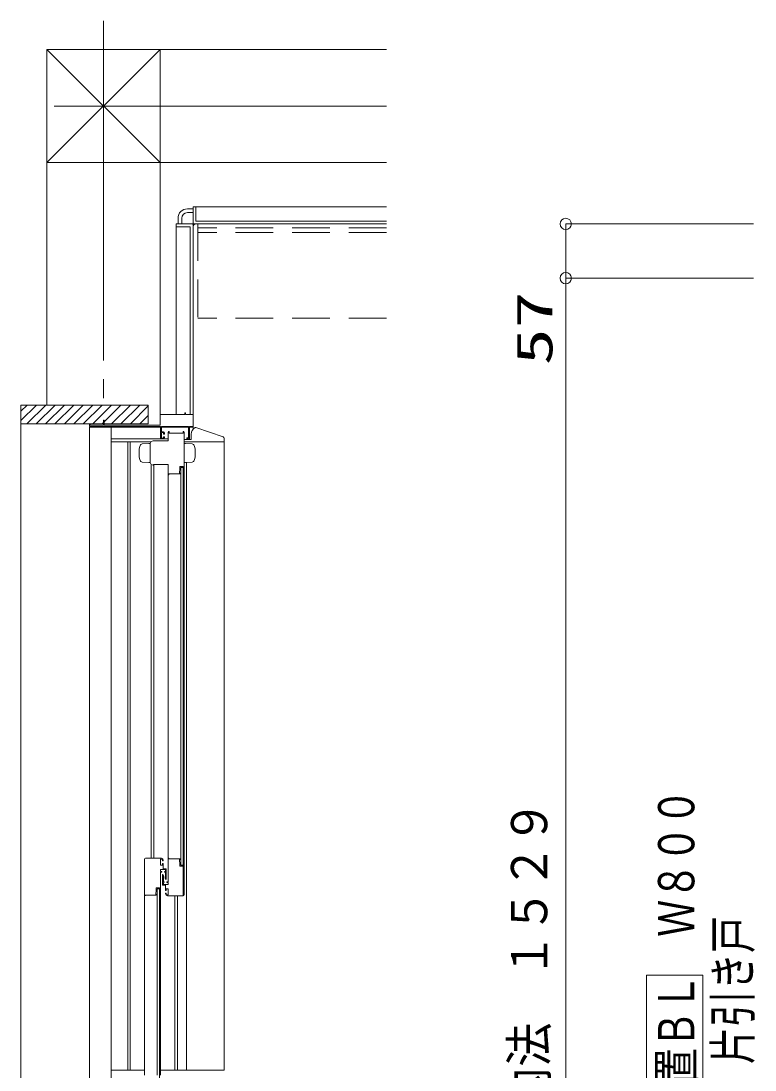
# Model space of a CAD drawing. Units: millimetres on the paper. Extents: x -305 to 305, y -152 to 152.
# Drawn here: x -221.3 to -182.4, y 21 to 76.6 of the extents above; entities that cross this region are included whole.
import ezdxf
from ezdxf.enums import TextEntityAlignment as Align

# ---------------------------------------------------------------- set-up
doc = ezdxf.new("R2010")
doc.units = ezdxf.units.MM
doc.linetypes.add('DASHED2', pattern=[3, 2, -1])
doc.linetypes.add('LONG_CHAIN', pattern=[21, 18, -1, 1, -1])
doc.layers.add('0-0_0', color=7, linetype='Continuous', lineweight=9)
doc.layers.add('0-1_VIEW0001', color=7, linetype='Continuous', lineweight=9)
doc.styles.add('ＭＳ ゴシック', font='')
doc.styles.get('ＭＳ ゴシック').set_extended_font_data('MS Gothic')

# ---------------------------------------------------------------- blocks, each defined once
blk = doc.blocks.new('_ORIGIN')
at = {"layer": '0-0_0'}
blk.add_line((0, 0), (-1, 0), dxfattribs=at)
blk.add_circle((0, 0), 0.5, dxfattribs=at)

msp = doc.modelspace()

# ---------------------------------------------------------------- linework, layer by layer
at = {"layer": '0-0_0'}
for p, q in [((-182.473, 65.841), (-192.433, 65.841)), ((-192.433, 63.566), (-192.433, 65.241)), ((-182.473, 62.966), (-192.433, 62.966)), ((-182.473, 62.966), (-192.433, 62.966)), ((-192.433, 62.966), (-192.433, 58.127)), ((-192.433, -12.859), (-192.433, 62.366))]:
    msp.add_line(p, q, dxfattribs=at)
at = {"layer": '0-1_VIEW0001', "linetype": 'LONG_CHAIN'}
for p, q in [((-216.935, 76.604), (-216.935, 56.235)), ((-201.935, 72.092), (-219.543, 72.092))]:
    msp.add_line(p, q, dxfattribs=at)
at = {"layer": '0-1_VIEW0001'}
for p, q in [((-213.935, 75.093), (-219.935, 69.092)), ((-219.935, 75.092), (-219.935, 56.235)), ((-213.935, 69.092), (-219.934, 75.092)), ((-201.935, 75.092), (-219.934, 75.092)), ((-213.935, 75.093), (-213.935, 55.691)), ((-201.935, 69.092), (-219.935, 69.092)), ((-212.485, 66.641), (-212.185, 66.641)), ((-212.485, 66.441), (-212.185, 66.441)), ((-212.185, 66.741), (-201.935, 66.741)), ((-212.185, 65.866), (-212.185, 66.741)), ((-212.035, 65.991), (-212.035, 66.741)), ((-213.085, 65.841), (-213.085, 55.741)), ((-212.21, 65.841), (-213.085, 65.841)), ((-212.335, 65.691), (-213.085, 65.691)), ((-212.985, 66.141), (-212.985, 65.841)), ((-212.785, 66.141), (-212.785, 65.841)), ((-212.335, 65.691), (-212.335, 55.741)), ((-212.185, 65.816), (-212.185, 54.955)), ((-212.185, 54.955), (-212.185, 65.691)), ((-212.16, 65.841), (-201.935, 65.841)), ((-201.935, 65.841), (-212.036, 65.841)), ((-212.035, 65.991), (-201.935, 65.991)), ((-220.495, 56.235), (-221.31, 55.42)), ((-214.56, 56.235), (-221.31, 56.235)), ((-220.99, 56.235), (-221.31, 55.915)), ((-221.31, -14.56), (-221.31, 56.234)), ((-220, 56.235), (-221, 55.235)), ((-219.505, 56.235), (-220.505, 55.235)), ((-219.01, 56.235), (-220.01, 55.235)), ((-218.51, 56.235), (-219.51, 55.235)), ((-218.01, 56.235), (-219.01, 55.235)), ((-217.51, 56.235), (-218.51, 55.235)), ((-217.01, 56.235), (-218.01, 55.235)), ((-216.51, 56.235), (-217.51, 55.235)), ((-216.01, 56.235), (-217.01, 55.235)), ((-215.51, 56.235), (-216.51, 55.235)), ((-215.01, 56.235), (-216.01, 55.235)), ((-214.56, 56.235), (-214.56, 55.236)), ((-214.56, 56.185), (-215.51, 55.235)), ((-214.56, 55.685), (-215.01, 55.235)), ((-212.625, 55.741), (-213.885, 55.741)), ((-212.185, 54.955), (-212.185, 55.691)), ((-214.56, 55.235), (-221.31, 55.235)), ((-217.685, 55.241), (-217.685, 55.091)), ((-217.635, 55.241), (-217.685, 55.241)), ((-217.685, 55.091), (-213.91, 55.091)), ((-217.635, 55.161), (-217.635, 55.241)), ((-216.935, 55.161), (-217.635, 55.161)), ((-216.935, 55.441), (-216.935, 55.161)), ((-216.895, 55.441), (-216.935, 55.441)), ((-216.895, 55.161), (-216.895, 55.441)), ((-213.91, 55.091), (-213.91, 54.441)), ((-217.685, 55.066), (-212.185, 55.066)), ((-217.685, 55.066), (-217.685, -10.334)), ((-216.535, 55.066), (-216.535, -11.53)), ((-213.86, 54.486), (-213.86, 54.771)), ((-213.76, 54.546), (-213.76, 54.486)), ((-213.71, 54.546), (-213.76, 54.546)), ((-213.71, 54.491), (-213.71, 54.546)), ((-213.51, 54.341), (-213.51, 54.801)), ((-213.46, 54.831), (-213.46, 54.741)), ((-213.46, 54.741), (-212.71, 54.741)), ((-212.71, 54.741), (-212.71, 54.831)), ((-212.66, 30.256), (-212.66, 54.801)), ((-212.285, 54.441), (-212.285, 54.691)), ((-212.072, 55.041), (-212.056, 55.041)), ((-210.588, 54.544), (-212.046, 55.039)), ((-213.51, 54.441), (-216.535, 54.441)), ((-216.535, 54.291), (-214.422, 54.291)), ((-215.655, 53.266), (-215.655, 54.291)), ((-215.515, 53.266), (-215.515, 54.291)), ((-214.996, 54.082), (-214.996, 54.081)), ((-214.883, 54.172), (-214.882, 54.171)), ((-214.46, 54.191), (-214.46, 54.189)), ((-214.46, 53.191), (-214.46, 54.191)), ((-214.31, 54.341), (-213.51, 54.341)), ((-213.76, 54.486), (-213.86, 54.486)), ((-213.835, 54.441), (-213.76, 54.441)), ((-212.31, 54.416), (-212.66, 54.416)), ((-210.534, 54.291), (-212.66, 54.291)), ((-212.66, 54.191), (-212.585, 54.191)), ((-212.585, 54.191), (-212.238, 54.172)), ((-212.238, 54.172), (-212.238, 54.171)), ((-212.125, 54.081), (-212.125, 54.082)), ((-210.535, 54.291), (-210.535, 20.969)), ((-210.534, 54.455), (-210.534, 54.291)), ((-215.655, 53.266), (-215.655, 20.974)), ((-215.515, 53.266), (-215.515, 20.974)), ((-214.996, 53.3), (-214.996, 53.299)), ((-214.883, 53.209), (-214.882, 53.21)), ((-214.535, 53.191), (-214.883, 53.209)), ((-214.46, 53.191), (-214.535, 53.191)), ((-214.46, 53.192), (-214.46, 53.191)), ((-214.405, 53.074), (-214.405, 32.206)), ((-214.3, 53.041), (-214.31, 53.041)), ((-214.285, 53.076), (-214.285, 53.056)), ((-213.51, 53.091), (-214.27, 53.091)), ((-214.265, 53.091), (-214.265, 32.206)), ((-213.51, 53.091), (-213.51, 30.956)), ((-212.715, 52.971), (-212.895, 52.971)), ((-212.895, 52.971), (-212.895, 52.771)), ((-212.84, 31.825), (-212.84, 52.92)), ((-212.84, 52.92), (-212.715, 52.92)), ((-212.715, 30.206), (-212.715, 52.971)), ((-212.535, 20.974), (-212.535, 53.193)), ((-212.125, 53.299), (-212.125, 53.3)), ((-213.475, 52.541), (-213.51, 52.541)), ((-213.475, 52.581), (-213.475, 52.541)), ((-212.899, 52.581), (-213.475, 52.581)), ((-212.915, 52.718), (-212.915, 52.646)), ((-212.895, 52.771), (-212.914, 52.723)), ((-212.89, 52.621), (-212.885, 52.621)), ((-212.878, 52.602), (-212.886, 52.588)), ((-212.875, 52.611), (-212.875, 52.61)), ((-215.655, 20.974), (-215.655, 50.906)), ((-214.76, 20.699), (-214.76, 32.156)), ((-214.71, 32.206), (-213.87, 32.206)), ((-213.86, 32.156), (-213.885, 32.156)), ((-212.89, 32.126), (-212.885, 32.126)), ((-212.875, 32.136), (-212.875, 32.136)), ((-212.84, 31.825), (-212.715, 31.825)), ((-213.91, 31.601), (-213.91, 31.496)), ((-213.91, 31.496), (-213.86, 31.496)), ((-213.91, 31.456), (-213.91, 20.699)), ((-213.86, 31.456), (-213.91, 31.456)), ((-213.85, 31.486), (-213.85, 31.466)), ((-213.815, 31.316), (-213.815, 31.301)), ((-213.796, 31.331), (-213.8, 31.331)), ((-213.8, 31.281), (-213.8, 30.83)), ((-213.752, 31.269), (-213.783, 31.323)), ((-213.75, 31.188), (-213.75, 31.262)), ((-213.685, 31.496), (-213.665, 31.496)), ((-213.665, 31.456), (-213.685, 31.456)), ((-213.67, 31.148), (-213.67, 31.221)), ((-213.65, 31.241), (-213.65, 31.441)), ((-213.61, 31.621), (-213.61, 31.096)), ((-213.965, 30.636), (-213.965, 11.046)), ((-213.815, 30.811), (-213.815, 30.791)), ((-213.638, 31.088), (-213.668, 31.14)), ((-214.725, 30.236), (-214.725, 30.216)), ((-214.148, 30.246), (-214.715, 30.246)), ((-214.485, 30.246), (-214.51, 30.246)), ((-214.165, 30.383), (-214.165, 30.311)), ((-214.149, 30.427), (-214.164, 30.388)), ((-214.14, 30.286), (-214.135, 30.286)), ((-214.127, 30.267), (-214.136, 30.253)), ((-214.09, 30.585), (-213.965, 30.585)), ((-214.09, 20.699), (-214.09, 30.585)), ((-213.535, 30.256), (-213.56, 30.256)), ((-213.55, 30.206), (-212.71, 30.206)), ((-213.253, 30.206), (-213.273, 30.206)), ((-212.917, 30.206), (-213.253, 30.206)), ((-213.155, 20.974), (-213.155, 30.206)), ((-213.155, 20.974), (-213.155, 30.206)), ((-213.015, 20.974), (-213.015, 30.206)), ((-212.898, 30.206), (-212.917, 30.206)), ((-185.16, 25.991), (-188.16, 25.991)), ((-188.16, 13.991), (-188.16, 25.991)), ((-185.16, 13.991), (-185.16, 25.991)), ((-214.76, 20.969), (-216.535, 20.969)), ((-210.535, 20.969), (-213.92, 20.969))]:
    msp.add_line(p, q, dxfattribs=at)
at = {"layer": '0-1_VIEW0001', "color": 6, "linetype": 'DASHED2'}
for p, q in [((-201.935, 65.841), (-211.935, 65.841)), ((-211.935, 60.891), (-211.935, 65.841)), ((-201.935, 65.641), (-211.935, 65.641)), ((-201.935, 60.841), (-211.935, 60.841))]:
    msp.add_line(p, q, dxfattribs=at)
msp.add_lwpolyline([(-201.935, 65.391), (-211.935, 65.391), (-211.935, 65.641)], dxfattribs=at)
at = {"layer": '0-1_VIEW0001'}
for points in [[(-213.935, 55.691), (-213.935, 55.161), (-216.895, 55.161)], [(-213.885, 55.741), (-213.92, 55.726), (-213.935, 55.691)], [(-212.235, 55.741), (-212.585, 55.741), (-212.585, 55.816), (-212.625, 55.816), (-212.625, 55.741)], [(-212.185, 55.691), (-212.2, 55.726), (-212.235, 55.741)], [(-213.76, 54.816), (-213.86, 54.816), (-213.86, 55.091), (-212.435, 55.091), (-212.435, 54.491), (-212.51, 54.491), (-212.51, 54.441), (-212.385, 54.441), (-212.385, 55.091), (-212.185, 55.091)], [(-213.86, 54.771), (-213.76, 54.771), (-213.76, 54.696), (-213.71, 54.696), (-213.71, 54.766)], [(-213.71, 54.766), (-213.725, 54.801), (-213.76, 54.816)], [(-213.51, 54.801), (-213.499, 54.829), (-213.47, 54.841), (-213.463, 54.838), (-213.46, 54.831)], [(-212.71, 54.831), (-212.708, 54.838), (-212.7, 54.841), (-212.672, 54.829), (-212.66, 54.801)], [(-214.883, 54.172), (-214.535, 54.191), (-214.46, 54.191)], [(-214.46, 54.191), (-214.417, 54.297), (-214.31, 54.341)], [(-213.76, 54.441), (-213.725, 54.455), (-213.71, 54.491)], [(-214.31, 53.041), (-214.417, 53.085), (-214.46, 53.191)], [(-214.285, 53.056), (-214.29, 53.045), (-214.3, 53.041)], [(-214.27, 53.091), (-214.281, 53.086), (-214.285, 53.076)], [(-212.238, 53.209), (-212.585, 53.191), (-212.66, 53.191)], [(-212.914, 52.723), (-212.915, 52.721), (-212.915, 52.718)], [(-212.915, 52.646), (-212.908, 52.628), (-212.89, 52.621)], [(-212.886, 52.588), (-212.892, 52.583), (-212.899, 52.581)], [(-212.885, 52.621), (-212.878, 52.618), (-212.875, 52.611)], [(-212.875, 52.61), (-212.876, 52.606), (-212.878, 52.602)], [(-214.76, 32.156), (-214.745, 32.191), (-214.71, 32.206)], [(-213.885, 32.156), (-213.903, 32.148), (-213.91, 32.131)], [(-213.91, 32.131), (-213.91, 31.831), (-213.81, 31.831), (-213.81, 31.916), (-213.77, 31.916), (-213.77, 31.646), (-213.635, 31.646)], [(-213.87, 32.206), (-213.799, 32.176), (-213.77, 32.106)], [(-213.81, 32.106), (-213.825, 32.141), (-213.86, 32.156)], [(-213.77, 32.106), (-213.77, 32.066), (-213.81, 32.066), (-213.81, 32.106)], [(-212.877, 32.144), (-212.89, 32.166), (-213.475, 32.166), (-213.475, 32.206), (-213.51, 32.206)], [(-212.915, 32.101), (-212.908, 32.118), (-212.89, 32.126)], [(-212.715, 31.776), (-212.895, 31.776), (-212.895, 31.976), (-212.915, 32.026), (-212.915, 32.101)], [(-212.885, 32.126), (-212.878, 32.129), (-212.875, 32.136)], [(-212.875, 32.136), (-212.876, 32.14), (-212.877, 32.144)], [(-213.65, 31.511), (-213.65, 31.601), (-213.91, 31.601)], [(-213.86, 31.496), (-213.853, 31.493), (-213.85, 31.486)], [(-213.85, 31.466), (-213.853, 31.459), (-213.86, 31.456)], [(-213.8, 31.331), (-213.811, 31.326), (-213.815, 31.316)], [(-213.815, 31.301), (-213.813, 31.294), (-213.808, 31.291), (-213.802, 31.287), (-213.8, 31.281)], [(-213.783, 31.323), (-213.789, 31.329), (-213.796, 31.331)], [(-213.76, 31.166), (-213.759, 31.172), (-213.755, 31.177), (-213.751, 31.182), (-213.75, 31.188)], [(-213.735, 30.956), (-213.76, 30.956), (-213.76, 31.166)], [(-213.75, 31.262), (-213.751, 31.265), (-213.752, 31.269)], [(-213.685, 31.456), (-213.705, 31.476), (-213.685, 31.496)], [(-213.67, 31.221), (-213.667, 31.228), (-213.66, 31.231), (-213.653, 31.234), (-213.65, 31.241)], [(-213.665, 31.496), (-213.654, 31.5), (-213.65, 31.511)], [(-213.65, 31.441), (-213.654, 31.451), (-213.665, 31.456)], [(-213.635, 31.646), (-213.617, 31.638), (-213.61, 31.621)], [(-213.965, 30.636), (-214.145, 30.636), (-214.145, 30.445)], [(-213.808, 30.82), (-213.813, 30.817), (-213.815, 30.811)], [(-213.815, 30.791), (-213.808, 30.773), (-213.79, 30.766)], [(-213.8, 30.83), (-213.802, 30.824), (-213.808, 30.82)], [(-213.79, 30.766), (-213.65, 30.766), (-213.65, 30.496), (-213.61, 30.496), (-213.61, 30.581), (-213.51, 30.581), (-213.51, 30.281)], [(-213.51, 30.956), (-213.57, 30.956), (-213.57, 30.916), (-213.51, 30.916), (-213.51, 30.811), (-213.76, 30.811), (-213.76, 30.916), (-213.735, 30.916)], [(-213.735, 30.916), (-213.715, 30.936), (-213.735, 30.956)], [(-213.668, 31.14), (-213.669, 31.144), (-213.67, 31.148)], [(-213.61, 31.096), (-213.621, 31.081), (-213.638, 31.088)], [(-214.745, 30.206), (-214.756, 30.21), (-214.76, 30.221)], [(-214.725, 30.216), (-214.728, 30.209), (-214.735, 30.206)], [(-214.715, 30.246), (-214.722, 30.243), (-214.725, 30.236)], [(-214.165, 30.311), (-214.158, 30.293), (-214.14, 30.286)], [(-214.145, 30.445), (-214.146, 30.436), (-214.149, 30.427)], [(-214.136, 30.253), (-214.141, 30.248), (-214.148, 30.246)], [(-214.135, 30.286), (-214.128, 30.283), (-214.125, 30.276)], [(-214.125, 30.275), (-214.125, 30.271), (-214.127, 30.267)], [(-213.61, 30.306), (-213.61, 30.346), (-213.65, 30.346), (-213.65, 30.306)], [(-213.65, 30.306), (-213.621, 30.235), (-213.55, 30.206)], [(-213.56, 30.256), (-213.595, 30.27), (-213.61, 30.306)], [(-213.51, 30.281), (-213.517, 30.263), (-213.535, 30.256)], [(-212.71, 30.206), (-212.675, 30.22), (-212.66, 30.256)]]:
    msp.add_lwpolyline(points, dxfattribs=at)
for centre, radius, start, end in [((-212.485, 66.141), 0.5, 90, 180), ((-212.485, 66.141), 0.3, 90, 180), ((-212.21, 65.816), 0.025, 0, 90), ((-212.16, 65.866), 0.025, 180, 270), ((-212.035, 65.691), 0.15, 90, 180), ((-211.885, 54.691), 0.4, 119.9265, 180), ((-212.072, 55.016), 0.025, 90.0019, 119.9284), ((-212.056, 55.016), 0.025, 67.6979, 89.996), ((-210.634, 54.455), 0.1, 359.9998, 62.5341), ((-213.63, 53.691), 1.421, 164.0567, 195.9433), ((-214.876, 54.047), 0.125, 92.8621, 164.0258), ((-212.31, 54.441), 0.025, 270, 0), ((-212.245, 54.047), 0.125, 15.9734, 87.1392), ((-213.491, 53.691), 1.421, 344.0567, 15.9433), ((-214.876, 53.335), 0.125, 195.9729, 267.1386), ((-212.245, 53.334), 0.125, 273.001, 344.0572)]:
    msp.add_arc(centre, radius, start, end, dxfattribs=at)

# ---------------------------------------------------------------- block references
at = {"layer": '0-0_0', "xscale": 0.6, "yscale": 0.6}
for p, rotation in [((-192.433, 65.841), 90), ((-192.433, 62.966), 270), ((-192.433, 62.966), 90)]:
    msp.add_blockref('_ORIGIN', p, dxfattribs=dict(at, rotation=rotation))

# ---------------------------------------------------------------- texts
at = {"layer": '0-0_0', "style": 'ＭＳ ゴシック'}
for s, width, p in [('57', 1.5, (-192.563, 58.342)), ('額縁内法\u3000１５２９', 0.9, (-192.836, 14.06))]:
    msp.add_text(s, height=1.921, rotation=90, dxfattribs=dict(at, width=width)).set_placement(p, align=Align.BOTTOM_LEFT)
at = {"layer": '0-1_VIEW0001', "style": 'ＭＳ ゴシック', "width": 0.75}
for s, p in [('ドア位置ＢＬ\u3000Ｗ８００', (-185.04, 14.276)), ('片引き戸', (-182.043, 21.276))]:
    msp.add_text(s, height=1.921, rotation=90, dxfattribs=at).set_placement(p, align=Align.BOTTOM_LEFT)

doc.saveas('drawing.dxf')
